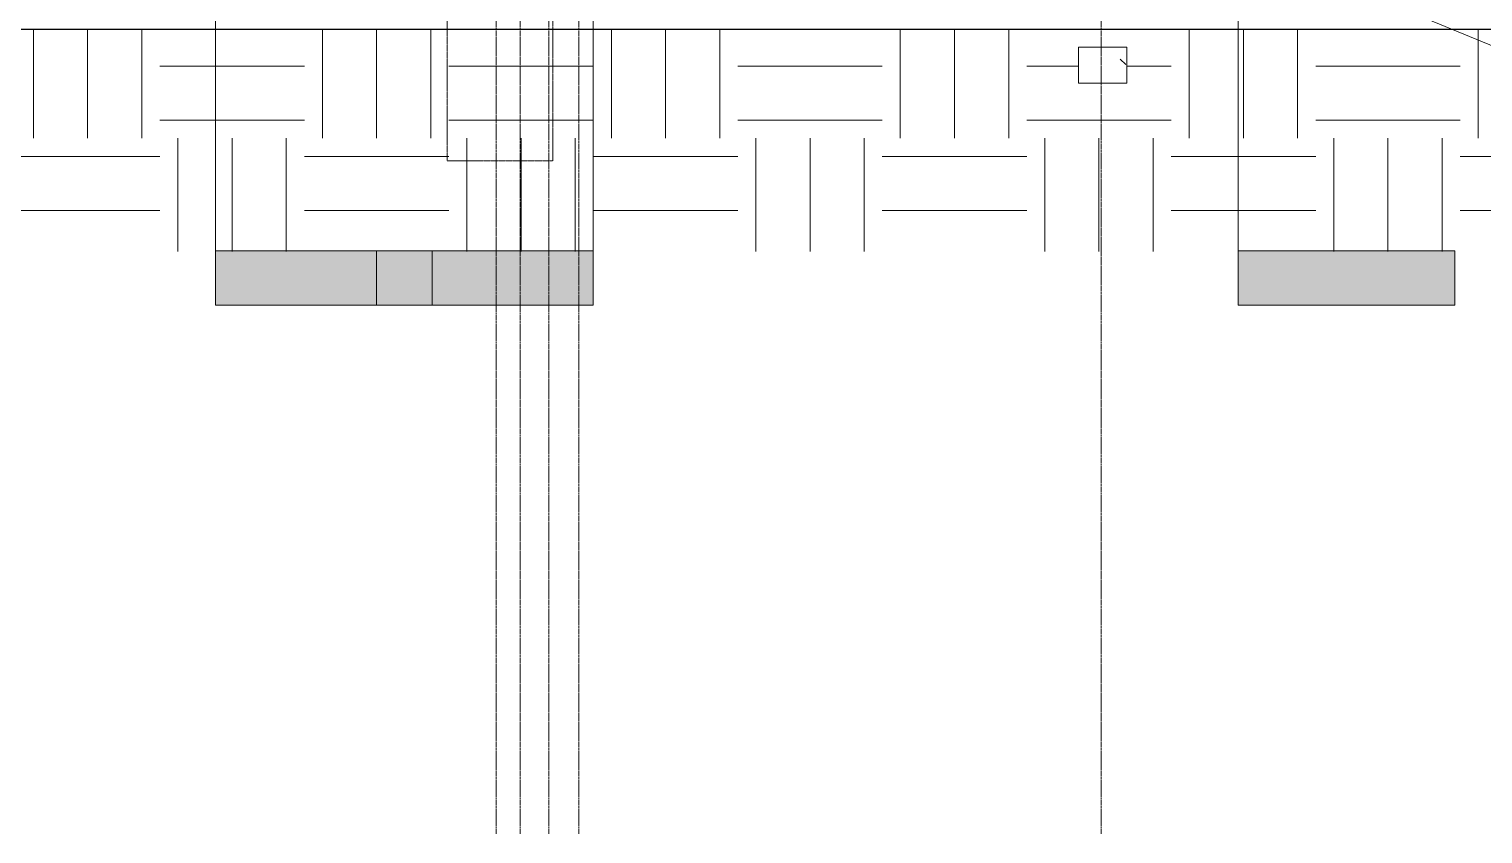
# Model space of a CAD drawing. Header units: inches. Extents: x 21380 to 98133, y -290 to 853.
# Drawn here: x 28853.9 to 29336.9, y -273.2 to -6 of the extents above; entities that cross this region are included whole.
import ezdxf

# ---------------------------------------------------------------- set-up
doc = ezdxf.new("R2010")
doc.units = ezdxf.units.IN
doc.header["$MEASUREMENT"] = 0
doc.linetypes.add('Dash Dot 3_16_', pattern=[0.3125, 0.1875, -0.0625, 0, -0.0625])
doc.linetypes.add('Grid Line 1_2_', pattern=[0.875, 0.5, -0.125, 0.125, -0.125])
for name, color, linetype, lineweight in [('A-ANNO-IDEN', 131, 'Continuous', 9), ('A-ANNO-SYMB', 150, 'Continuous', 9), ('A-FLOR', 192, 'Continuous', 9), ('C-TOPO', 7, 'Continuous', 9), ('G-ANNO-SYMB', 111, 'Continuous', 9), ('S-BEAM', 12, 'Continuous', 9), ('S-GRID', 1, 'Continuous', 9)]:
    doc.layers.add(name, color=color, linetype=linetype, lineweight=lineweight)

# ---------------------------------------------------------------- blocks, each defined once
blk = doc.blocks.new('Struct_Xcel_Sports Complex_rvt-2-Building Section - North_South looking East _ Clinic')
at = {"layer": 'S-BEAM'}
h = blk.add_hatch(dxfattribs=at)
h.set_pattern_fill('FP_21', color=256, style=0, pattern_type=2)
h.set_pattern_definition([(50, (22033.27, 107.706), (55.0854, -4.82), [5.76, -63.36]), (355, (22033.27, 107.706), (-10.6557, 57.7685), [4.608, -50.688]), (100.451, (22037.863, 107.305), (44.4295, 52.9487), [4.895, -53.848]), (46.184, (22033.27, 123.066), (81.9644, -12.712), [8.64, -95.04]), (96.636, (22040.1, 122.01), (71.781, 74.812), [7.343, -80.772]), (351.184, (22033.27, 123.07), (71.782, 74.812), [6.912, -76.032]), (21, (22040.95, 119.226), (45.842, -30.9215), [5.76, -63.36]), (326, (22040.95, 119.226), (18.687, 55.6915), [4.608, -50.688]), (71.451, (22044.77, 116.65), (64.529, 24.77), [4.895, -53.848]), (37.5, (22033.272, 107.706), (0.9339, 25.5668), [2.534, -47.539, 2.534, -48.922, -50.88]), (37.5, (22033.272, 107.706), (0.9339, 25.5668), [-101.53, 2.534, -48.346]), (7.5, (22033.272, 107.706), (20.204, 30.2913), [2.534, -26.803, 2.534, -46.387, -19.392]), (7.5, (22033.272, 107.706), (20.204, 30.2913), [-78.259, 2.534, -16.858]), (327.5, (22016.146, 107.706), (40.9978, -1.7324), [2.534, -16.666, 2.534, -57.37, -79.488]), (327.5, (22016.146, 107.706), (40.9978, -1.7324), [-79.104, 2.534, -76.954]), (317.5, (22008.466, 107.706), (44.7889, 7.6878), [2.534, -22.426, 2.534, -37.248, -56.448]), (317.5, (22008.466, 107.706), (44.7889, 7.6878), [-64.742, 2.534, -53.914])])
h.paths.add_polyline_path([(22535.61, -24), (22551.61, -24), (22551.61, -12), (22535.61, -12)], flags=0)
at = {"layer": 'A-FLOR', "color": 250, "lineweight": 25}
blk.add_line((20899.55, -6), (22790.8, -6), dxfattribs=at)
at = {"layer": 'S-BEAM', "color": 10, "lineweight": 15}
for p, q in [((22551.61, -12), (22535.61, -12)), ((22535.61, -12), (22535.61, -24)), ((22551.61, -24), (22551.61, -12)), ((22535.61, -24), (22551.61, -24))]:
    blk.add_line(p, q, dxfattribs=at)
blk = doc.blocks.new('Section - 3_32_ x 3_8_-18514-Building Section - North_South looking East _ Clinic')
at = {"layer": 'G-ANNO-SYMB'}
blk.add_hatch(color=256, dxfattribs=at).paths.add_polyline_path([(22320.83, -79.66), (22248.83, -79.66), (22248.83, -97.66), (22320.83, -97.66)], flags=0)
for p, q in [((22248.83, -97.66), (22248.83, -79.66)), ((22248.83, -79.66), (22320.83, -79.66)), ((22320.83, -79.66), (22320.83, -97.66)), ((22320.83, -97.66), (22248.83, -97.66))]:
    blk.add_line(p, q, dxfattribs=at)

msp = doc.modelspace()

# ---------------------------------------------------------------- hatches: boundary and pattern name
at = {"layer": 'C-TOPO'}
h = msp.add_hatch(dxfattribs=at)
h.set_pattern_fill('FP_14', color=256, style=0, pattern_type=2)
h.set_pattern_definition([(0, (22033.27, 107.706), (48, 48), [48, -48]), (0, (22033.27, 125.706), (48, 48), [48, -48]), (0, (22033.27, 143.706), (48, 48), [48, -48]), (90, (22039.27, 149.706), (-48, 48), [48, -48]), (90, (22057.27, 149.706), (-48, 48), [48, -48]), (90, (22075.27, 149.706), (-48, 48), [48, -48])])
h.paths.add_polyline_path([(28926.2, -79.81), (29700.82, -79.81), (29700.82, 0), (29467.75, 0), (29467.75, -36), (29470.75, -36), (29470.75, -48), (29452.75, -48), (29452.75, -36), (29457.75, -36), (29457.75, -6), (27566.5, -6), (27566.5, -36), (27571.5, -36), (27571.5, -48), (27553.5, -48), (27553.5, -36), (27556.5, -36), (27556.5, 0), (27222.04, 0), (27222.04, -79.81), (28771.28, -79.81)], flags=0)
h.paths.add_polyline_path([(29202.55, -24), (29202.55, -12), (29218.55, -12), (29218.55, -24)], flags=0)

# ---------------------------------------------------------------- linework, layer by layer
at = {"layer": 'A-ANNO-IDEN', "color": 153}
msp.add_line((29282.37, 12.16), (29624.81, -128.87), dxfattribs=at)
at = {"layer": 'A-ANNO-SYMB', "linetype": 'Dash Dot 3_16_'}
for p, q in [((28992.79, 285.25), (28992.79, -49.73)), ((29027.92, -49.73), (29027.92, 285.25)), ((28992.79, -49.73), (29027.92, -49.73))]:
    msp.add_line(p, q, dxfattribs=at)
at = {"layer": 'G-ANNO-SYMB'}
for p, q in [((28915.78, 545.16), (28915.78, -79.66)), ((29041.3, 545.16), (29041.3, -79.66)), ((29255.57, 545.16), (29255.57, -79.66))]:
    msp.add_line(p, q, dxfattribs=at)
at = {"layer": 'S-GRID', "linetype": 'Grid Line 1_2_'}
for p, q in [((29009, -273.16), (29009, 738.66)), ((29017, -273.16), (29017, 738.66)), ((29026.5, -273.16), (29026.5, 738.66)), ((29026.5, -273.16), (29026.5, 738.66)), ((29036.5, -273.16), (29036.5, 738.66)), ((29210, -273.16), (29210, 738.66)), ((29210, -273.16), (29210, 738.66))]:
    msp.add_line(p, q, dxfattribs=at)

# ---------------------------------------------------------------- block references
at = {"color": 10, "lineweight": 5}
msp.add_blockref('Struct_Xcel_Sports Complex_rvt-2-Building Section - North_South looking East _ Clinic', (6666.94, 0), dxfattribs=at)
at = {"layer": 'G-ANNO-SYMB'}
for p in [(6666.94, 0), (7006.74, 0)]:
    msp.add_blockref('Section - 3_32_ x 3_8_-18514-Building Section - North_South looking East _ Clinic', p, dxfattribs=at)
at = {"layer": 'G-ANNO-SYMB', "extrusion": (0, 0, -1)}
msp.add_blockref('Section - 3_32_ x 3_8_-18514-Building Section - North_South looking East _ Clinic', (-51290.13, 0), dxfattribs=at)

doc.saveas('drawing.dxf')
